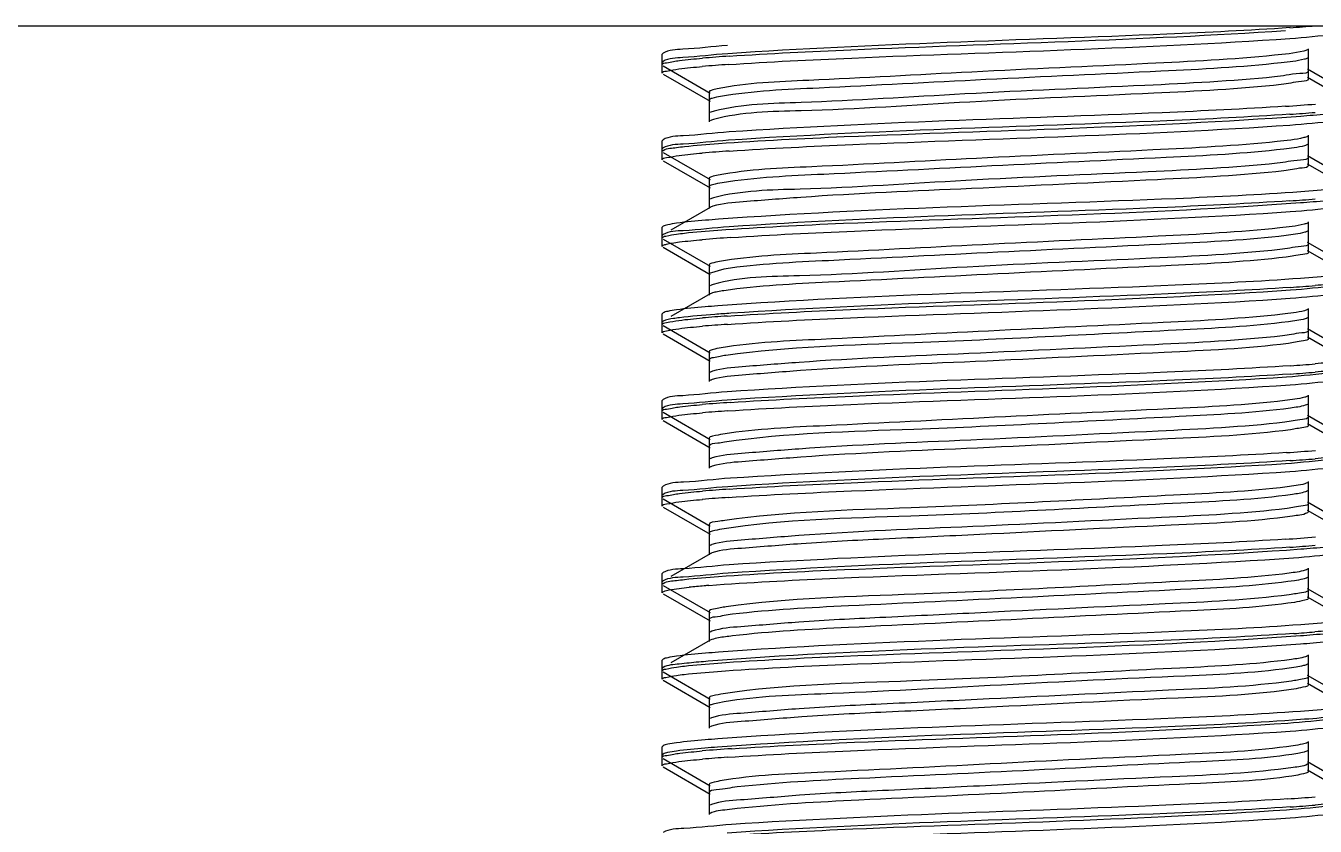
# Model space of a CAD drawing. Extents: x 27938 to 1507990, y 110129 to 923079.
# Drawn here: x 640591.6 to 640946, y 383726.5 to 383946.6 of the extents above; entities that cross this region are included whole.
import ezdxf

# ---------------------------------------------------------------- set-up
doc = ezdxf.new("R2010")
doc.units = 0
doc.header["$LTSCALE"] = 1000
doc.header["$MEASUREMENT"] = 0
doc.layers.add('BZ', color=2, linetype='Continuous')

msp = doc.modelspace()

# ---------------------------------------------------------------- linework, layer by layer
at = {"linetype": 'Continuous'}
for p, q in [((640766.75, 383939.09), (640766.53, 383938.83)), ((640766.53, 383935.85), (640766.53, 383938.83)), ((640766.53, 383935.85), (640766.53, 383938.83)), ((640944.14, 383934.36), (640944.14, 383940.31)), ((640944.14, 383932.08), (640944.14, 383938.04)), ((640766.75, 383936.81), (640766.53, 383936.55)), ((640766.53, 383933.57), (640766.53, 383936.55)), ((640766.53, 383933.57), (640766.53, 383936.55)), ((640766.75, 383935.59), (640779.68, 383928.11)), ((640956.8, 383927.18), (640943.88, 383934.66)), ((640766.75, 383933.31), (640779.68, 383925.83)), ((640956.8, 383924.9), (640943.88, 383932.38)), ((640779.42, 383928.41), (640779.42, 383922.46)), ((640779.42, 383926.13), (640779.42, 383920.18)), ((640766.75, 383915.27), (640766.53, 383915.01)), ((640766.53, 383912.04), (640766.53, 383915.01)), ((640766.53, 383912.04), (640766.53, 383915.01)), ((640766.75, 383913), (640766.53, 383912.73)), ((640944.14, 383910.55), (640944.14, 383916.5)), ((640944.14, 383908.27), (640944.14, 383914.22)), ((640766.53, 383909.76), (640766.53, 383912.73)), ((640766.53, 383909.76), (640766.53, 383912.73)), ((640766.75, 383911.78), (640779.68, 383904.29)), ((640766.75, 383909.5), (640779.68, 383902.02)), ((640956.8, 383903.37), (640943.88, 383910.85)), ((640956.8, 383901.09), (640943.88, 383908.57)), ((640779.42, 383904.6), (640779.42, 383898.64)), ((640779.42, 383902.32), (640779.42, 383896.36)), ((640779.68, 383896.66), (640768.92, 383890.44)), ((640944.14, 383886.74), (640944.14, 383892.69)), ((640766.75, 383891.46), (640766.53, 383891.2)), ((640766.53, 383888.22), (640766.53, 383891.2)), ((640766.53, 383888.22), (640766.53, 383891.2)), ((640766.75, 383889.18), (640766.53, 383888.92)), ((640766.53, 383885.95), (640766.53, 383888.92)), ((640766.53, 383885.95), (640766.53, 383888.92)), ((640944.14, 383884.46), (640944.14, 383890.41)), ((640766.75, 383887.96), (640779.68, 383880.48)), ((640766.75, 383885.68), (640779.68, 383878.2)), ((640956.8, 383879.56), (640943.88, 383887.04)), ((640956.8, 383877.28), (640943.88, 383884.76)), ((640779.42, 383880.78), (640779.42, 383874.83)), ((640783.51, 383879.7), (640779.42, 383878.5)), ((640779.42, 383878.5), (640779.42, 383872.55)), ((640779.68, 383872.85), (640768.92, 383866.63)), ((640766.75, 383867.65), (640766.53, 383867.39)), ((640766.53, 383864.41), (640766.53, 383867.39)), ((640766.53, 383864.41), (640766.53, 383867.39)), ((640944.14, 383862.92), (640944.14, 383868.88)), ((640766.75, 383865.37), (640766.53, 383865.11)), ((640766.53, 383862.13), (640766.53, 383865.11)), ((640766.53, 383862.13), (640766.53, 383865.11)), ((640766.75, 383864.15), (640779.68, 383856.67)), ((640944.14, 383860.64), (640944.14, 383866.6)), ((640766.75, 383861.87), (640779.68, 383854.39)), ((640956.8, 383855.74), (640943.88, 383863.22)), ((640956.8, 383853.46), (640943.88, 383860.95)), ((640779.42, 383856.97), (640779.42, 383851.02)), ((640779.42, 383854.69), (640779.42, 383848.74)), ((640766.75, 383843.84), (640766.53, 383843.58)), ((640766.53, 383840.6), (640766.53, 383843.58)), ((640766.53, 383840.6), (640766.53, 383843.58)), ((640944.14, 383839.11), (640944.14, 383845.06)), ((640944.14, 383836.83), (640944.14, 383842.78)), ((640766.75, 383841.56), (640766.53, 383841.3)), ((640766.53, 383838.32), (640766.53, 383841.3)), ((640766.53, 383838.32), (640766.53, 383841.3)), ((640766.75, 383840.34), (640779.68, 383832.86)), ((640956.8, 383831.93), (640943.88, 383839.41)), ((640766.75, 383838.06), (640779.68, 383830.58)), ((640956.8, 383829.65), (640943.88, 383837.13)), ((640779.42, 383833.16), (640779.42, 383827.2)), ((640779.42, 383830.88), (640779.42, 383824.92)), ((640944.14, 383815.3), (640944.14, 383821.25)), ((640766.75, 383820.02), (640766.53, 383819.76)), ((640766.53, 383816.79), (640766.53, 383819.76)), ((640766.53, 383816.79), (640766.53, 383819.76)), ((640766.75, 383817.74), (640766.53, 383817.48)), ((640766.53, 383814.51), (640766.53, 383817.48)), ((640766.53, 383814.51), (640766.53, 383817.48)), ((640944.14, 383813.02), (640944.14, 383818.97)), ((640766.75, 383816.52), (640779.68, 383809.04)), ((640766.75, 383814.25), (640779.68, 383806.76)), ((640956.8, 383808.12), (640943.88, 383815.6)), ((640956.8, 383805.84), (640943.88, 383813.32)), ((640779.42, 383809.34), (640779.42, 383803.39)), ((640779.42, 383807.07), (640779.42, 383801.11)), ((640779.68, 383801.41), (640768.92, 383795.19)), ((640766.75, 383796.21), (640766.53, 383795.95)), ((640944.14, 383791.48), (640944.14, 383797.44)), ((640766.53, 383792.97), (640766.53, 383795.95)), ((640766.53, 383792.97), (640766.53, 383795.95)), ((640766.75, 383793.93), (640766.53, 383793.67)), ((640766.53, 383790.69), (640766.53, 383793.67)), ((640766.53, 383790.69), (640766.53, 383793.67)), ((640766.75, 383792.71), (640779.68, 383785.23)), ((640944.14, 383789.21), (640944.14, 383795.16)), ((640766.75, 383790.43), (640779.68, 383782.95)), ((640956.8, 383784.3), (640943.88, 383791.79)), ((640956.8, 383782.03), (640943.88, 383789.51)), ((640779.42, 383785.53), (640779.42, 383779.58)), ((640779.42, 383783.25), (640779.42, 383777.3)), ((640780.15, 383780.08), (640779.68, 383779.88)), ((640779.68, 383777.6), (640768.92, 383771.37)), ((640780.13, 383777.8), (640779.68, 383777.6)), ((640766.75, 383772.4), (640766.53, 383772.14)), ((640766.53, 383769.16), (640766.53, 383772.14)), ((640766.53, 383769.16), (640766.53, 383772.14)), ((640944.14, 383767.67), (640944.14, 383773.63)), ((640944.14, 383765.39), (640944.14, 383771.35)), ((640766.75, 383770.12), (640766.53, 383769.86)), ((640766.53, 383766.88), (640766.53, 383769.86)), ((640766.53, 383766.88), (640766.53, 383769.86)), ((640766.75, 383768.9), (640779.68, 383761.42)), ((640956.8, 383760.49), (640943.88, 383767.97)), ((640766.75, 383766.62), (640779.68, 383759.14)), ((640956.8, 383758.21), (640943.88, 383765.69)), ((640779.42, 383761.72), (640779.42, 383755.77)), ((640779.42, 383759.44), (640779.42, 383753.49)), ((640780.09, 383756.25), (640779.68, 383756.07)), ((640780.08, 383753.97), (640779.68, 383753.79)), ((640766.75, 383748.58), (640766.53, 383748.32)), ((640766.53, 383745.35), (640766.53, 383748.32)), ((640766.53, 383745.35), (640766.53, 383748.32)), ((640944.14, 383743.86), (640944.14, 383749.81)), ((640944.14, 383741.58), (640944.14, 383747.53)), ((640766.75, 383746.31), (640766.53, 383746.05)), ((640766.53, 383743.07), (640766.53, 383746.05)), ((640766.53, 383743.07), (640766.53, 383746.05)), ((640766.75, 383745.09), (640779.68, 383737.6)), ((640956.8, 383736.68), (640943.88, 383744.16)), ((640766.75, 383742.81), (640779.68, 383735.33)), ((640956.8, 383734.4), (640943.88, 383741.88)), ((640779.42, 383737.91), (640779.42, 383731.95)), ((640779.42, 383735.63), (640779.42, 383729.67)), ((640780.04, 383732.42), (640779.68, 383732.25))]:
    msp.add_line(p, q, dxfattribs=at)
for centre, radius, start, end in [((640911.67, 384354.86), 409.69, 273.8314, 274.8033), ((640812.49, 383521.86), 417.29, 93.7842, 94.8009), ((640812.12, 383524.29), 412.57, 93.8094, 94.8059), ((640910, 384354.34), 430.77, 273.6985, 274.7995), ((640911.64, 384331.48), 410.12, 273.8286, 274.8033), ((640812.46, 383496.25), 416.81, 93.7812, 94.806), ((640911.66, 384307.4), 409.86, 273.8303, 274.8033), ((640813.09, 383464.75), 424.52, 93.7437, 94.8056), ((640911.78, 384282.05), 408.31, 273.8405, 274.8036), ((640811.77, 383457.25), 408.16, 93.8411, 94.8041), ((640811.7, 383460.41), 407.27, 93.848, 94.803), ((640911.89, 384259.13), 406.92, 273.85, 274.8032), ((640911.76, 384258.46), 408.54, 273.8391, 274.8035), ((640812.93, 383421.03), 422.89, 93.7486, 94.8), ((640811.89, 383431.96), 409.64, 93.8298, 94.8052), ((640910.4, 384254.03), 425.7, 273.7304, 274.8001), ((640911.67, 384235.77), 409.67, 273.8316, 274.8033), ((640812.5, 383402.62), 417.47, 93.783, 94.8009), ((640812.11, 383405.34), 412.46, 93.8102, 94.8059), ((640910.02, 384235.12), 430.61, 273.6995, 274.7995), ((640911.64, 384212.41), 410.12, 273.8286, 274.8033), ((640795.59, 383579.38), 213.92, 94.7007, 95.8096), ((640805.23, 383466.37), 327.34, 94.5302, 94.7613), ((640913.01, 384171.42), 392.88, 273.9474, 274.8034), ((640813.35, 383320.42), 428.27, 93.7148, 94.7991), ((640811.77, 383338.22), 408.13, 93.8414, 94.804), ((640910.83, 384153.42), 420.32, 273.7644, 274.8009), ((640911.76, 384139.35), 408.49, 273.8394, 274.8035)]:
    msp.add_arc(centre, radius, start, end, dxfattribs=at)
for points, knots in [([(640939.05, 383946.09), (640927.77, 383945.32), (640876.26, 383942.84), (640824.7, 383941.65), (640784.53, 383938.92)], [0, 0, 0, 0, 0.219184, 1, 1, 1, 1]), ([(640784.95, 383938.25), (640796.09, 383939), (640847.04, 383941.45), (640898.04, 383942.68), (640937.79, 383945.3)], [0, 0, 0, 0, 0.21895, 1, 1, 1, 1]), ([(640939.02, 383943.11), (640943.14, 383943.39), (640948.91, 383944.19), (640955.2, 383944.29), (640956.8, 383945.22)], [0, 0, 0, 0, 0.690321, 1, 1, 1, 1]), ([(640784.71, 383935.95), (640796, 383936.72), (640847.43, 383939.19), (640898.93, 383940.38), (640939.02, 383943.11)], [0, 0, 0, 0, 0.219667, 1, 1, 1, 1]), ([(640784.45, 383941.19), (640780.36, 383940.91), (640774.61, 383940.11), (640768.35, 383940), (640766.76, 383939.09)], [0, 0, 0, 0, 0.690257, 1, 1, 1, 1]), ([(640784.53, 383938.92), (640780.42, 383938.64), (640774.65, 383937.84), (640768.36, 383937.73), (640766.76, 383936.81)], [0, 0, 0, 0, 0.690342, 1, 1, 1, 1]), ([(640934.8, 383938.49), (640923.24, 383937.34), (640895.48, 383935.92), (640852.76, 383934.08), (640813.37, 383931.74), (640789.89, 383930.94), (640781.63, 383929.29)], [0, 0, 0, 0, 0.227134, 0.54316, 0.83546, 1, 1, 1, 1]), ([(640943.88, 383940.01), (640943.55, 383939.82), (640940.54, 383939.02), (640937.48, 383938.76), (640934.8, 383938.49)], [0, 0, 0, 0, 0.123019, 1, 1, 1, 1]), ([(640766.53, 383935.85), (640766.53, 383936.3), (640768.89, 383936.57), (640770.08, 383936.9), (640771.26, 383937.05)], [0, 0, 0, 0, 0.271046, 1, 1, 1, 1]), ([(640766.53, 383933.57), (640766.53, 383934), (640768.81, 383934.29), (640769.96, 383934.6), (640771.11, 383934.75)], [0, 0, 0, 0, 0.271535, 1, 1, 1, 1]), ([(640936.66, 383936.41), (640925.68, 383935.19), (640898.59, 383933.82), (640856.22, 383931.9), (640815.91, 383929.7), (640791.49, 383928.68), (640782.54, 383927.18)], [0, 0, 0, 0, 0.214725, 0.5266, 0.823844, 1, 1, 1, 1]), ([(640944.14, 383934.36), (640944.14, 383933.51), (640939.33, 383933.48), (640937.13, 383932.77), (640934.8, 383932.54)], [0, 0, 0, 0, 0.265504, 1, 1, 1, 1]), ([(640943.88, 383937.73), (640943.61, 383937.58), (640941.23, 383936.87), (640938.79, 383936.64), (640936.66, 383936.41)], [0, 0, 0, 0, 0.128762, 1, 1, 1, 1]), ([(640934.8, 383932.54), (640922.96, 383931.36), (640894.57, 383929.91), (640851.13, 383928.14), (640811.84, 383925.49), (640788.59, 383925.09), (640780.84, 383923.16)], [0, 0, 0, 0, 0.231431, 0.552554, 0.844673, 1, 1, 1, 1]), ([(640944.14, 383932.08), (640944.14, 383931.4), (640940.33, 383931.21), (640938.53, 383930.66), (640936.66, 383930.45)], [0, 0, 0, 0, 0.267411, 1, 1, 1, 1]), ([(640781.63, 383929.29), (640781.07, 383929.18), (640780.42, 383929.03), (640779.42, 383928.64), (640779.42, 383928.41)], [0, 0, 0, 0, 0.707509, 1, 1, 1, 1]), ([(640782.54, 383927.18), (640781.76, 383927.04), (640780.89, 383926.84), (640779.42, 383926.44), (640779.42, 383926.13)], [0, 0, 0, 0, 0.717095, 1, 1, 1, 1]), ([(640936.66, 383930.45), (640925.04, 383929.17), (640896.49, 383927.74), (640852.41, 383925.96), (640812.26, 383923.09), (640788.38, 383922.95), (640780.59, 383920.82)], [0, 0, 0, 0, 0.224296, 0.548086, 0.845183, 1, 1, 1, 1]), ([(640937.79, 383924.47), (640926.51, 383923.72), (640875.57, 383921.29), (640824.56, 383920.08), (640784.95, 383917.41)], [0, 0, 0, 0, 0.221631, 1, 1, 1, 1]), ([(640780.84, 383923.16), (640780.61, 383923.1), (640780.21, 383922.99), (640779.83, 383922.84), (640779.68, 383922.76)], [0, 0, 0, 0, 0.588731, 1, 1, 1, 1]), ([(640780.59, 383920.82), (640780.41, 383920.77), (640780.1, 383920.67), (640779.8, 383920.55), (640779.68, 383920.48)], [0, 0, 0, 0, 0.578118, 1, 1, 1, 1]), ([(640781.99, 383914.23), (640793.5, 383915.07), (640846.84, 383917.66), (640900.25, 383918.71), (640941.98, 383921.78)], [0, 0, 0, 0, 0.216226, 1, 1, 1, 1]), ([(640939.02, 383922.27), (640927.77, 383921.51), (640876.33, 383919.03), (640824.83, 383917.83), (640784.71, 383915.12)], [0, 0, 0, 0, 0.219063, 1, 1, 1, 1]), ([(640939.04, 383919.3), (640943.15, 383919.58), (640948.91, 383920.37), (640955.2, 383920.48), (640956.8, 383921.4)], [0, 0, 0, 0, 0.690305, 1, 1, 1, 1]), ([(640941.98, 383921.78), (640943.13, 383921.87), (640946.88, 383922.16), (640950.62, 383922.5), (640953.19, 383922.86)], [0, 0, 0, 0, 0.30753, 1, 1, 1, 1]), ([(640784.95, 383917.41), (640780.73, 383917.13), (640774.83, 383916.31), (640768.39, 383916.22), (640766.76, 383915.27)], [0, 0, 0, 0, 0.69073, 1, 1, 1, 1]), ([(640784.97, 383912.16), (640796.27, 383912.92), (640847.62, 383915.38), (640899.04, 383916.58), (640939.04, 383919.3)], [0, 0, 0, 0, 0.220288, 1, 1, 1, 1]), ([(640766.53, 383912.04), (640766.53, 383912.16), (640767.94, 383913.05), (640769.24, 383912.96), (640770.49, 383913.13)], [0, 0, 0, 0, 0.088859, 1, 1, 1, 1]), ([(640784.71, 383915.12), (640780.55, 383914.83), (640774.73, 383914.03), (640768.37, 383913.93), (640766.76, 383913)], [0, 0, 0, 0, 0.690532, 1, 1, 1, 1]), ([(640770.49, 383913.13), (640771.22, 383913.24), (640775.04, 383913.7), (640778.88, 383914), (640781.99, 383914.23)], [0, 0, 0, 0, 0.191578, 1, 1, 1, 1]), ([(640935.55, 383914.76), (640924.18, 383913.58), (640896.62, 383912.17), (640853.96, 383910.3), (640814.19, 383908), (640790.36, 383907.13), (640781.88, 383905.52)], [0, 0, 0, 0, 0.222673, 0.537557, 0.831783, 1, 1, 1, 1]), ([(640943.88, 383916.2), (640943.57, 383916.02), (640940.82, 383915.26), (640938.01, 383915.01), (640935.55, 383914.76)], [0, 0, 0, 0, 0.125047, 1, 1, 1, 1]), ([(640943.88, 383913.92), (640943.63, 383913.78), (640941.48, 383913.11), (640939.26, 383912.89), (640937.34, 383912.67)], [0, 0, 0, 0, 0.131376, 1, 1, 1, 1]), ([(640766.53, 383909.76), (640766.53, 383910.19), (640768.83, 383910.48), (640770, 383910.79), (640771.16, 383910.94)], [0, 0, 0, 0, 0.271367, 1, 1, 1, 1]), ([(640937.34, 383912.67), (640926.6, 383911.43), (640899.83, 383910.09), (640857.68, 383908.13), (640817.04, 383905.99), (640792.24, 383904.89), (640783.01, 383903.44)], [0, 0, 0, 0, 0.209641, 0.51959, 0.818764, 1, 1, 1, 1]), ([(640944.14, 383910.55), (640944.14, 383909.77), (640939.73, 383909.67), (640937.7, 383909.02), (640935.55, 383908.8)], [0, 0, 0, 0, 0.265995, 1, 1, 1, 1]), ([(640937.34, 383906.72), (640925.8, 383905.38), (640897.16, 383904.04), (640852.94, 383901.82), (640814.91, 383900.3), (640791.3, 383898.38), (640783.17, 383897.75), (640780.48, 383896.97)], [0, 0, 0, 0, 0.221551, 0.546609, 0.845708, 0.946505, 1, 1, 1, 1]), ([(640935.55, 383908.8), (640923.75, 383907.58), (640895.21, 383906.13), (640851.42, 383904.37), (640811.81, 383901.58), (640788.34, 383901.35), (640780.65, 383899.3)], [0, 0, 0, 0, 0.229278, 0.552136, 0.84614, 1, 1, 1, 1]), ([(640944.14, 383908.27), (640944.14, 383907.64), (640940.69, 383907.4), (640939.04, 383906.92), (640937.34, 383906.72)], [0, 0, 0, 0, 0.268548, 1, 1, 1, 1]), ([(640781.88, 383905.52), (640781.26, 383905.41), (640780.55, 383905.24), (640779.42, 383904.85), (640779.42, 383904.6)], [0, 0, 0, 0, 0.710644, 1, 1, 1, 1]), ([(640783.01, 383903.44), (640782.11, 383903.3), (640781.14, 383903.06), (640779.42, 383902.67), (640779.42, 383902.32)], [0, 0, 0, 0, 0.720363, 1, 1, 1, 1]), ([(640780.65, 383899.3), (640780.46, 383899.25), (640780.13, 383899.15), (640779.81, 383899.02), (640779.68, 383898.94)], [0, 0, 0, 0, 0.581011, 1, 1, 1, 1]), ([(640941.98, 383900.95), (640930.55, 383900.1), (640877.22, 383897.5), (640823.81, 383896.44), (640781.99, 383893.39)], [0, 0, 0, 0, 0.214646, 1, 1, 1, 1]), ([(640941.93, 383897.97), (640943.08, 383898.05), (640946.84, 383898.35), (640950.59, 383898.68), (640953.18, 383899.05)], [0, 0, 0, 0, 0.307512, 1, 1, 1, 1]), ([(640953.19, 383902.03), (640952.48, 383901.93), (640948.75, 383901.47), (640945.01, 383901.17), (640941.98, 383900.95)], [0, 0, 0, 0, 0.1913, 1, 1, 1, 1]), ([(640780.48, 383896.97), (640780.32, 383896.93), (640780.05, 383896.84), (640779.79, 383896.73), (640779.68, 383896.66)], [0, 0, 0, 0, 0.572407, 1, 1, 1, 1]), ([(640781.82, 383890.4), (640793.32, 383891.24), (640846.69, 383893.84), (640900.14, 383894.89), (640941.93, 383897.97)], [0, 0, 0, 0, 0.215717, 1, 1, 1, 1]), ([(640939.04, 383898.46), (640927.81, 383897.7), (640876.46, 383895.22), (640825.04, 383894.02), (640784.97, 383891.32)], [0, 0, 0, 0, 0.218766, 1, 1, 1, 1]), ([(640785.37, 383888.37), (640796.7, 383889.13), (640847.95, 383891.58), (640899.26, 383892.77), (640939.13, 383895.49)], [0, 0, 0, 0, 0.221286, 1, 1, 1, 1]), ([(640939.13, 383895.49), (640943.22, 383895.77), (640948.95, 383896.56), (640955.21, 383896.67), (640956.8, 383897.59)], [0, 0, 0, 0, 0.690212, 1, 1, 1, 1]), ([(640770.49, 383892.3), (640769.67, 383892.18), (640768.43, 383891.97), (640767.15, 383891.69), (640766.75, 383891.46)], [0, 0, 0, 0, 0.644157, 1, 1, 1, 1]), ([(640781.99, 383893.39), (640780.81, 383893.3), (640776.97, 383893.01), (640773.13, 383892.67), (640770.49, 383892.3)], [0, 0, 0, 0, 0.307207, 1, 1, 1, 1]), ([(640943.88, 383892.39), (640943.6, 383892.22), (640941.08, 383891.5), (640938.51, 383891.26), (640936.27, 383891.02)], [0, 0, 0, 0, 0.127384, 1, 1, 1, 1]), ([(640766.53, 383888.22), (640766.53, 383888.6), (640768.45, 383888.92), (640769.46, 383889.18), (640770.44, 383889.31)], [0, 0, 0, 0, 0.274238, 1, 1, 1, 1]), ([(640784.97, 383891.32), (640780.75, 383891.04), (640774.84, 383890.22), (640768.4, 383890.13), (640766.76, 383889.18)], [0, 0, 0, 0, 0.690794, 1, 1, 1, 1]), ([(640770.44, 383889.31), (640771.17, 383889.42), (640774.95, 383889.88), (640778.75, 383890.18), (640781.82, 383890.4)], [0, 0, 0, 0, 0.191507, 1, 1, 1, 1]), ([(640936.27, 383891.02), (640925.15, 383889.82), (640897.89, 383888.44), (640855.41, 383886.53), (640815.29, 383884.3), (640791.08, 383883.33), (640782.3, 383881.79)], [0, 0, 0, 0, 0.217563, 0.530512, 0.826679, 1, 1, 1, 1]), ([(640937.98, 383888.93), (640927.5, 383887.66), (640901.06, 383886.35), (640859.14, 383884.37), (640818.19, 383882.26), (640793.02, 383881.11), (640783.51, 383879.7)], [0, 0, 0, 0, 0.204569, 0.512595, 0.813688, 1, 1, 1, 1]), ([(640943.88, 383890.11), (640943.65, 383889.97), (640941.71, 383889.36), (640939.71, 383889.14), (640937.98, 383888.93)], [0, 0, 0, 0, 0.13419, 1, 1, 1, 1]), ([(640766.53, 383885.95), (640766.53, 383886.09), (640767.03, 383886.37), (640767.41, 383886.47), (640767.72, 383886.55)], [0, 0, 0, 0, 0.309855, 1, 1, 1, 1]), ([(640767.72, 383886.55), (640768.21, 383886.67), (640769.39, 383886.89), (640770.58, 383887.06), (640771.26, 383887.15)], [0, 0, 0, 0, 0.420782, 1, 1, 1, 1]), ([(640936.27, 383885.07), (640924.54, 383883.8), (640895.88, 383882.35), (640851.77, 383880.61), (640811.86, 383877.68), (640788.15, 383877.62), (640780.51, 383875.45)], [0, 0, 0, 0, 0.226863, 0.551253, 0.847203, 1, 1, 1, 1]), ([(640944.14, 383886.74), (640944.14, 383886.02), (640940.12, 383885.86), (640938.24, 383885.28), (640936.27, 383885.07)], [0, 0, 0, 0, 0.266858, 1, 1, 1, 1]), ([(640782.3, 383881.79), (640781.57, 383881.66), (640780.76, 383881.47), (640779.42, 383881.08), (640779.42, 383880.78)], [0, 0, 0, 0, 0.715002, 1, 1, 1, 1]), ([(640937.98, 383882.98), (640927.5, 383881.71), (640901.06, 383880.4), (640859.14, 383878.42), (640818.19, 383876.31), (640793.02, 383875.16), (640783.51, 383873.75)], [0, 0, 0, 0, 0.204569, 0.512595, 0.813688, 1, 1, 1, 1]), ([(640944.14, 383884.46), (640944.14, 383883.88), (640941.04, 383883.6), (640939.52, 383883.17), (640937.98, 383882.98)], [0, 0, 0, 0, 0.26989, 1, 1, 1, 1]), ([(640953.18, 383878.21), (640952.46, 383878.11), (640948.72, 383877.65), (640944.96, 383877.35), (640941.93, 383877.13)], [0, 0, 0, 0, 0.191312, 1, 1, 1, 1]), ([(640780.51, 383875.45), (640780.34, 383875.4), (640780.06, 383875.31), (640779.79, 383875.19), (640779.68, 383875.13)], [0, 0, 0, 0, 0.574017, 1, 1, 1, 1]), ([(640941.93, 383877.13), (640930.47, 383876.29), (640877.1, 383873.68), (640823.65, 383872.63), (640781.82, 383869.57)], [0, 0, 0, 0, 0.214998, 1, 1, 1, 1]), ([(640939.13, 383874.65), (640927.96, 383873.89), (640876.71, 383871.42), (640825.39, 383870.2), (640785.37, 383867.53)], [0, 0, 0, 0, 0.218157, 1, 1, 1, 1]), ([(640939.21, 383873.96), (640943.28, 383874.24), (640948.99, 383875.03), (640955.21, 383875.14), (640956.8, 383876.06)], [0, 0, 0, 0, 0.690121, 1, 1, 1, 1]), ([(640780.38, 383873.13), (640780.25, 383873.09), (640780.01, 383873.01), (640779.78, 383872.91), (640779.68, 383872.85)], [0, 0, 0, 0, 0.566763, 1, 1, 1, 1]), ([(640783.51, 383873.75), (640782.9, 383873.66), (640781.85, 383873.49), (640780.81, 383873.26), (640780.38, 383873.13)], [0, 0, 0, 0, 0.581835, 1, 1, 1, 1]), ([(640784.36, 383866.77), (640795.65, 383867.54), (640847.27, 383870.03), (640898.95, 383871.21), (640939.21, 383873.96)], [0, 0, 0, 0, 0.219027, 1, 1, 1, 1]), ([(640784.42, 383864.49), (640795.71, 383865.26), (640847.27, 383867.75), (640898.9, 383868.94), (640939.11, 383871.68)], [0, 0, 0, 0, 0.219076, 1, 1, 1, 1]), ([(640939.11, 383871.68), (640943.21, 383871.96), (640948.95, 383872.75), (640955.21, 383872.86), (640956.8, 383873.78)], [0, 0, 0, 0, 0.690224, 1, 1, 1, 1]), ([(640770.44, 383868.48), (640769.64, 383868.37), (640768.41, 383868.15), (640767.14, 383867.87), (640766.75, 383867.65)], [0, 0, 0, 0, 0.643667, 1, 1, 1, 1]), ([(640781.82, 383869.57), (640780.65, 383869.48), (640776.86, 383869.18), (640773.06, 383868.85), (640770.44, 383868.48)], [0, 0, 0, 0, 0.307296, 1, 1, 1, 1]), ([(640785.37, 383867.53), (640783.92, 383867.44), (640779.21, 383867.1), (640774.51, 383866.72), (640771.26, 383866.31)], [0, 0, 0, 0, 0.307422, 1, 1, 1, 1]), ([(640936.96, 383867.28), (640926.09, 383866.06), (640899.14, 383864.7), (640856.87, 383862.76), (640816.41, 383860.59), (640791.82, 383859.53), (640782.75, 383858.05)], [0, 0, 0, 0, 0.21247, 0.523491, 0.821591, 1, 1, 1, 1]), ([(640943.88, 383868.57), (640943.62, 383868.42), (640941.34, 383867.74), (640939, 383867.51), (640936.96, 383867.28)], [0, 0, 0, 0, 0.129897, 1, 1, 1, 1]), ([(640766.53, 383864.41), (640766.53, 383864.84), (640768.8, 383865.13), (640769.95, 383865.44), (640771.1, 383865.59)], [0, 0, 0, 0, 0.271606, 1, 1, 1, 1]), ([(640771.26, 383866.31), (640770.71, 383866.24), (640769.21, 383865.99), (640767.6, 383865.86), (640766.75, 383865.37)], [0, 0, 0, 0, 0.363874, 1, 1, 1, 1]), ([(640938.59, 383865.2), (640928.38, 383863.9), (640894.05, 383862.27), (640842.6, 383859.36), (640801.18, 383858.35), (640784.04, 383855.97)], [0, 0, 0, 0, 0.19951, 0.664838, 1, 1, 1, 1]), ([(640943.88, 383866.3), (640943.67, 383866.17), (640941.94, 383865.6), (640940.14, 383865.4), (640938.59, 383865.2)], [0, 0, 0, 0, 0.137233, 1, 1, 1, 1]), ([(640766.53, 383862.13), (640766.53, 383862.56), (640768.8, 383862.85), (640769.95, 383863.16), (640771.09, 383863.31)], [0, 0, 0, 0, 0.271624, 1, 1, 1, 1]), ([(640936.96, 383861.33), (640925.31, 383860.02), (640896.55, 383858.66), (640852.29, 383856.45), (640814.41, 383854.94), (640791.03, 383853), (640783.01, 383852.39), (640780.39, 383851.6)], [0, 0, 0, 0, 0.224202, 0.549925, 0.847853, 0.947628, 1, 1, 1, 1]), ([(640944.14, 383862.92), (640944.14, 383862.26), (640940.49, 383862.05), (640938.76, 383861.53), (640936.96, 383861.33)], [0, 0, 0, 0, 0.267891, 1, 1, 1, 1]), ([(640944.14, 383860.64), (640944.14, 383860.12), (640941.37, 383859.8), (640939.98, 383859.42), (640938.59, 383859.25)], [0, 0, 0, 0, 0.271462, 1, 1, 1, 1]), ([(640782.75, 383858.05), (640781.91, 383857.91), (640781, 383857.7), (640779.42, 383857.3), (640779.42, 383856.97)], [0, 0, 0, 0, 0.718615, 1, 1, 1, 1]), ([(640938.59, 383859.25), (640927.28, 383857.8), (640898.56, 383856.53), (640853.92, 383854.21), (640815.15, 383852.73), (640791.15, 383850.71), (640782.94, 383850.13), (640780.3, 383849.29)], [0, 0, 0, 0, 0.215562, 0.542846, 0.84615, 0.947588, 1, 1, 1, 1]), ([(640784.04, 383855.97), (640782.88, 383855.81), (640781.69, 383855.5), (640779.42, 383855.13), (640779.42, 383854.69)], [0, 0, 0, 0, 0.725452, 1, 1, 1, 1]), ([(640939.21, 383853.13), (640927.93, 383852.35), (640876.31, 383849.87), (640824.63, 383848.68), (640784.36, 383845.93)], [0, 0, 0, 0, 0.218953, 1, 1, 1, 1]), ([(640780.39, 383851.6), (640780.25, 383851.56), (640780.01, 383851.48), (640779.78, 383851.37), (640779.68, 383851.32)], [0, 0, 0, 0, 0.567705, 1, 1, 1, 1]), ([(640780.3, 383849.29), (640780.18, 383849.25), (640779.97, 383849.18), (640779.76, 383849.09), (640779.68, 383849.04)], [0, 0, 0, 0, 0.562566, 1, 1, 1, 1]), ([(640939.11, 383850.84), (640927.83, 383850.07), (640876.27, 383847.59), (640824.64, 383846.4), (640784.42, 383843.66)], [0, 0, 0, 0, 0.219125, 1, 1, 1, 1]), ([(640785.28, 383843.02), (640796.48, 383843.77), (640847.42, 383846.21), (640898.41, 383847.44), (640938.1, 383850.07)], [0, 0, 0, 0, 0.22002, 1, 1, 1, 1]), ([(640938.1, 383850.07), (640942.43, 383850.36), (640948.5, 383851.2), (640955.12, 383851.28), (640956.8, 383852.24)], [0, 0, 0, 0, 0.691208, 1, 1, 1, 1]), ([(640939.05, 383847.86), (640943.16, 383848.14), (640948.92, 383848.94), (640955.2, 383849.04), (640956.8, 383849.97)], [0, 0, 0, 0, 0.690293, 1, 1, 1, 1]), ([(640784.36, 383845.93), (640780.29, 383845.65), (640774.57, 383844.86), (640768.35, 383844.75), (640766.76, 383843.84)], [0, 0, 0, 0, 0.690154, 1, 1, 1, 1]), ([(640784.53, 383840.69), (640795.8, 383841.45), (640847.31, 383843.94), (640898.88, 383845.13), (640939.05, 383847.86)], [0, 0, 0, 0, 0.219254, 1, 1, 1, 1]), ([(640784.42, 383843.66), (640780.34, 383843.38), (640774.6, 383842.58), (640768.35, 383842.47), (640766.76, 383841.56)], [0, 0, 0, 0, 0.690224, 1, 1, 1, 1]), ([(640937.63, 383843.55), (640927.01, 383842.29), (640900.38, 383840.96), (640858.33, 383839), (640817.55, 383836.87), (640792.58, 383835.75), (640783.23, 383834.31)], [0, 0, 0, 0, 0.207392, 0.516489, 0.816517, 1, 1, 1, 1]), ([(640943.88, 383844.76), (640943.64, 383844.62), (640941.58, 383843.98), (640939.46, 383843.76), (640937.63, 383843.55)], [0, 0, 0, 0, 0.132694, 1, 1, 1, 1]), ([(640943.88, 383842.48), (640943.68, 383842.37), (640942.15, 383841.84), (640940.54, 383841.65), (640939.17, 383841.46)], [0, 0, 0, 0, 0.140538, 1, 1, 1, 1]), ([(640766.53, 383840.6), (640766.53, 383841.05), (640768.93, 383841.32), (640770.13, 383841.66), (640771.34, 383841.81)], [0, 0, 0, 0, 0.270801, 1, 1, 1, 1]), ([(640766.53, 383838.32), (640766.53, 383838.75), (640768.8, 383839.04), (640769.94, 383839.35), (640771.09, 383839.5)], [0, 0, 0, 0, 0.271622, 1, 1, 1, 1]), ([(640939.17, 383841.46), (640929.03, 383840.1), (640894.46, 383838.51), (640842.69, 383835.49), (640800.86, 383834.6), (640783.65, 383832.1)], [0, 0, 0, 0, 0.197032, 0.665256, 1, 1, 1, 1]), ([(640944.14, 383839.11), (640944.14, 383838.51), (640940.85, 383838.25), (640939.26, 383837.79), (640937.63, 383837.59)], [0, 0, 0, 0, 0.269339, 1, 1, 1, 1]), ([(640939.17, 383835.51), (640928, 383834), (640899.26, 383832.78), (640854.46, 383830.41), (640815.32, 383828.95), (640791.12, 383826.88), (640782.86, 383826.32), (640780.23, 383825.46)], [0, 0, 0, 0, 0.212334, 0.540585, 0.846069, 0.947955, 1, 1, 1, 1]), ([(640937.63, 383837.59), (640926.07, 383836.23), (640897.24, 383834.9), (640852.76, 383832.64), (640814.49, 383831.16), (640790.93, 383829.16), (640782.88, 383828.58), (640780.29, 383827.76)], [0, 0, 0, 0, 0.22136, 0.548301, 0.848284, 0.948292, 1, 1, 1, 1]), ([(640944.14, 383836.83), (640944.14, 383836.36), (640941.68, 383836.01), (640940.42, 383835.68), (640939.17, 383835.51)], [0, 0, 0, 0, 0.273294, 1, 1, 1, 1]), ([(640783.23, 383834.31), (640782.27, 383834.17), (640781.26, 383833.92), (640779.42, 383833.53), (640779.42, 383833.16)], [0, 0, 0, 0, 0.721639, 1, 1, 1, 1]), ([(640783.65, 383832.1), (640783.04, 383832.01), (640781.84, 383831.67), (640779.42, 383831.73), (640779.42, 383830.88)], [0, 0, 0, 0, 0.421436, 1, 1, 1, 1]), ([(640938.1, 383829.24), (640926.88, 383828.49), (640875.94, 383826.05), (640824.94, 383824.83), (640785.28, 383822.18)], [0, 0, 0, 0, 0.220591, 1, 1, 1, 1]), ([(640937.8, 383826.24), (640942.21, 383826.53), (640948.37, 383827.39), (640955.09, 383827.45), (640956.8, 383828.43)], [0, 0, 0, 0, 0.691489, 1, 1, 1, 1]), ([(640780.29, 383827.76), (640780.17, 383827.72), (640779.96, 383827.65), (640779.76, 383827.55), (640779.68, 383827.51)], [0, 0, 0, 0, 0.562023, 1, 1, 1, 1]), ([(640780.23, 383825.46), (640780.13, 383825.42), (640779.94, 383825.36), (640779.76, 383825.27), (640779.68, 383825.23)], [0, 0, 0, 0, 0.558344, 1, 1, 1, 1]), ([(640939.05, 383827.02), (640927.77, 383826.26), (640876.26, 383823.77), (640824.69, 383822.58), (640784.53, 383819.85)], [0, 0, 0, 0, 0.219185, 1, 1, 1, 1]), ([(640784.96, 383819.18), (640796.1, 383819.93), (640847.05, 383822.38), (640898.05, 383823.62), (640937.8, 383826.24)], [0, 0, 0, 0, 0.218984, 1, 1, 1, 1]), ([(640939.02, 383824.04), (640943.14, 383824.32), (640948.91, 383825.12), (640955.2, 383825.23), (640956.8, 383826.15)], [0, 0, 0, 0, 0.690321, 1, 1, 1, 1]), ([(640785.28, 383822.18), (640780.99, 383821.89), (640774.98, 383821.06), (640768.42, 383820.98), (640766.76, 383820.02)], [0, 0, 0, 0, 0.691053, 1, 1, 1, 1]), ([(640784.7, 383816.89), (640795.99, 383817.65), (640847.43, 383820.13), (640898.93, 383821.32), (640939.02, 383824.04)], [0, 0, 0, 0, 0.21965, 1, 1, 1, 1]), ([(640943.88, 383820.95), (640943.65, 383820.82), (640941.81, 383820.22), (640939.9, 383820.01), (640938.26, 383819.81)], [0, 0, 0, 0, 0.135508, 1, 1, 1, 1]), ([(640766.53, 383816.79), (640766.53, 383817.23), (640768.89, 383817.51), (640770.08, 383817.83), (640771.27, 383817.99)], [0, 0, 0, 0, 0.271038, 1, 1, 1, 1]), ([(640784.53, 383819.85), (640780.41, 383819.57), (640774.64, 383818.77), (640768.36, 383818.67), (640766.76, 383817.74)], [0, 0, 0, 0, 0.690337, 1, 1, 1, 1]), ([(640939.73, 383817.73), (640929.58, 383816.28), (640894.52, 383814.76), (640842.36, 383811.53), (640800.05, 383810.91), (640782.91, 383808.17)], [0, 0, 0, 0, 0.19563, 0.668751, 1, 1, 1, 1]), ([(640938.26, 383819.81), (640927.89, 383818.52), (640893.4, 383816.88), (640841.96, 383813.96), (640800.68, 383813.01), (640783.74, 383810.58)], [0, 0, 0, 0, 0.20233, 0.668453, 1, 1, 1, 1]), ([(640943.88, 383818.67), (640943.7, 383818.57), (640942.35, 383818.08), (640940.93, 383817.9), (640939.73, 383817.73)], [0, 0, 0, 0, 0.144146, 1, 1, 1, 1]), ([(640766.53, 383814.51), (640766.53, 383814.94), (640768.81, 383815.22), (640769.96, 383815.54), (640771.11, 383815.69)], [0, 0, 0, 0, 0.271539, 1, 1, 1, 1]), ([(640938.26, 383813.86), (640926.81, 383812.44), (640897.95, 383811.14), (640853.26, 383808.83), (640814.62, 383807.38), (640790.87, 383805.32), (640782.78, 383804.77), (640780.21, 383803.92)], [0, 0, 0, 0, 0.21834, 0.54638, 0.848471, 0.948812, 1, 1, 1, 1]), ([(640944.14, 383815.3), (640944.14, 383814.75), (640941.19, 383814.45), (640939.73, 383814.04), (640938.26, 383813.86)], [0, 0, 0, 0, 0.270556, 1, 1, 1, 1]), ([(640783.74, 383810.58), (640783.12, 383810.49), (640781.89, 383810.14), (640779.42, 383810.22), (640779.42, 383809.34)], [0, 0, 0, 0, 0.421799, 1, 1, 1, 1]), ([(640939.73, 383811.77), (640928.7, 383810.2), (640899.98, 383809.01), (640862.52, 383807.1), (640828.63, 383805.5), (640806.75, 383804.44), (640791.11, 383803.05), (640782.79, 383802.51), (640780.17, 383801.63)], [0, 0, 0, 0, 0.208967, 0.538107, 0.703891, 0.84582, 0.948226, 1, 1, 1, 1]), ([(640944.14, 383813.02), (640944.14, 383812.88), (640942.58, 383811.87), (640941.12, 383811.97), (640939.73, 383811.77)], [0, 0, 0, 0, 0.089983, 1, 1, 1, 1]), ([(640782.91, 383808.17), (640782.03, 383808.03), (640781.09, 383807.81), (640779.42, 383807.41), (640779.42, 383807.07)], [0, 0, 0, 0, 0.719897, 1, 1, 1, 1]), ([(640780.21, 383803.92), (640780.11, 383803.88), (640779.93, 383803.82), (640779.75, 383803.74), (640779.68, 383803.69)], [0, 0, 0, 0, 0.556917, 1, 1, 1, 1]), ([(640939.02, 383803.21), (640927.77, 383802.44), (640876.33, 383799.97), (640824.82, 383798.77), (640784.7, 383796.05)], [0, 0, 0, 0, 0.219069, 1, 1, 1, 1]), ([(640937.8, 383805.41), (640926.52, 383804.66), (640875.58, 383802.22), (640824.57, 383801.01), (640784.96, 383798.35)], [0, 0, 0, 0, 0.221599, 1, 1, 1, 1]), ([(640941.98, 383802.72), (640943.14, 383802.81), (640946.88, 383803.1), (640950.62, 383803.44), (640953.19, 383803.8)], [0, 0, 0, 0, 0.307531, 1, 1, 1, 1]), ([(640779.38, 383792.69), (640790.43, 383793.56), (640843.99, 383796.21), (640897.62, 383797.34), (640940.05, 383800.3)], [0, 0, 0, 0, 0.20676, 1, 1, 1, 1]), ([(640780.17, 383801.63), (640780.08, 383801.59), (640779.91, 383801.53), (640779.75, 383801.45), (640779.68, 383801.41)], [0, 0, 0, 0, 0.55453, 1, 1, 1, 1]), ([(640781.99, 383795.16), (640793.51, 383796), (640846.84, 383798.6), (640900.25, 383799.64), (640941.98, 383802.72)], [0, 0, 0, 0, 0.216246, 1, 1, 1, 1]), ([(640940.05, 383800.3), (640943.92, 383800.57), (640949.37, 383801.33), (640955.28, 383801.47), (640956.8, 383802.34)], [0, 0, 0, 0, 0.689207, 1, 1, 1, 1]), ([(640784.96, 383798.35), (640780.74, 383798.06), (640774.84, 383797.25), (640768.4, 383797.15), (640766.76, 383796.21)], [0, 0, 0, 0, 0.69074, 1, 1, 1, 1]), ([(640938.85, 383796.07), (640928.73, 383794.75), (640894.46, 383793.14), (640842.95, 383790.22), (640801.39, 383789.2), (640784.14, 383786.82)], [0, 0, 0, 0, 0.197662, 0.663013, 1, 1, 1, 1]), ([(640943.88, 383797.14), (640943.67, 383797.02), (640942.03, 383796.46), (640940.32, 383796.26), (640938.85, 383796.07)], [0, 0, 0, 0, 0.138663, 1, 1, 1, 1]), ([(640766.53, 383792.97), (640766.53, 383793.1), (640767.94, 383793.98), (640769.24, 383793.9), (640770.49, 383794.07)], [0, 0, 0, 0, 0.088851, 1, 1, 1, 1]), ([(640784.7, 383796.05), (640780.55, 383795.77), (640774.72, 383794.96), (640768.37, 383794.86), (640766.76, 383793.93)], [0, 0, 0, 0, 0.690525, 1, 1, 1, 1]), ([(640770.49, 383794.07), (640771.22, 383794.17), (640775.05, 383794.63), (640778.89, 383794.94), (640781.99, 383795.16)], [0, 0, 0, 0, 0.191579, 1, 1, 1, 1]), ([(640940.24, 383793.99), (640930.85, 383792.57), (640905.82, 383791.43), (640864.99, 383789.31), (640822.97, 383787.34), (640796.4, 383786.02), (640785.83, 383784.76)], [0, 0, 0, 0, 0.184318, 0.484662, 0.793435, 1, 1, 1, 1]), ([(640943.88, 383794.86), (640943.49, 383794.63), (640942.25, 383794.33), (640941.03, 383794.11), (640940.24, 383793.99)], [0, 0, 0, 0, 0.362852, 1, 1, 1, 1]), ([(640766.53, 383790.69), (640766.53, 383790.89), (640767.37, 383791.22), (640767.92, 383791.35), (640768.4, 383791.45)], [0, 0, 0, 0, 0.292788, 1, 1, 1, 1]), ([(640938.85, 383790.12), (640927.54, 383788.64), (640898.67, 383787.37), (640861.17, 383785.51), (640827.64, 383783.91), (640806.15, 383782.87), (640790.83, 383781.49), (640782.69, 383780.96), (640780.15, 383780.08)], [0, 0, 0, 0, 0.21516, 0.544196, 0.7084, 0.848448, 0.949211, 1, 1, 1, 1]), ([(640944.14, 383791.48), (640944.14, 383790.98), (640941.51, 383790.65), (640940.18, 383790.29), (640938.85, 383790.12)], [0, 0, 0, 0, 0.27224, 1, 1, 1, 1]), ([(640944.14, 383789.21), (640944.14, 383788.82), (640942.26, 383788.44), (640941.22, 383788.18), (640940.24, 383788.04)], [0, 0, 0, 0, 0.27791, 1, 1, 1, 1]), ([(640784.14, 383786.82), (640782.96, 383786.66), (640781.75, 383786.34), (640779.42, 383785.98), (640779.42, 383785.53)], [0, 0, 0, 0, 0.72583, 1, 1, 1, 1]), ([(640940.24, 383788.04), (640930.85, 383786.61), (640905.82, 383785.48), (640864.99, 383783.36), (640822.97, 383781.39), (640796.4, 383780.06), (640785.83, 383778.8)], [0, 0, 0, 0, 0.184318, 0.484662, 0.793435, 1, 1, 1, 1]), ([(640785.83, 383784.76), (640784.22, 383784.57), (640782.65, 383784.11), (640779.42, 383783.85), (640779.42, 383783.25)], [0, 0, 0, 0, 0.729301, 1, 1, 1, 1]), ([(640953.19, 383782.96), (640952.48, 383782.86), (640948.76, 383782.41), (640945.01, 383782.11), (640941.98, 383781.88)], [0, 0, 0, 0, 0.1913, 1, 1, 1, 1]), ([(640940.05, 383779.47), (640928.1, 383778.63), (640874.47, 383776.04), (640820.74, 383775.15), (640779.16, 383771.83)], [0, 0, 0, 0, 0.22323, 1, 1, 1, 1]), ([(640785.83, 383778.8), (640785.18, 383778.73), (640783.27, 383778.47), (640781.33, 383778.22), (640780.13, 383777.8)], [0, 0, 0, 0, 0.338076, 1, 1, 1, 1]), ([(640781.83, 383771.34), (640793.32, 383772.18), (640846.69, 383774.78), (640900.14, 383775.83), (640941.93, 383778.9)], [0, 0, 0, 0, 0.215731, 1, 1, 1, 1]), ([(640941.98, 383781.88), (640930.56, 383781.04), (640877.22, 383778.44), (640823.81, 383777.37), (640781.99, 383774.33)], [0, 0, 0, 0, 0.214632, 1, 1, 1, 1]), ([(640941.93, 383778.9), (640943.08, 383778.99), (640946.84, 383779.28), (640950.59, 383779.62), (640953.18, 383779.99)], [0, 0, 0, 0, 0.307513, 1, 1, 1, 1]), ([(640781.74, 383769.05), (640793.23, 383769.9), (640846.61, 383772.5), (640900.08, 383773.55), (640941.9, 383776.62)], [0, 0, 0, 0, 0.215475, 1, 1, 1, 1]), ([(640941.9, 383776.62), (640943.06, 383776.71), (640946.82, 383777), (640950.58, 383777.34), (640953.17, 383777.71)], [0, 0, 0, 0, 0.307506, 1, 1, 1, 1]), ([(640770.49, 383773.23), (640769.68, 383773.12), (640768.43, 383772.9), (640767.15, 383772.62), (640766.75, 383772.4)], [0, 0, 0, 0, 0.644174, 1, 1, 1, 1]), ([(640773.94, 383771.36), (640773.03, 383771.27), (640770.65, 383770.92), (640768.07, 383770.88), (640766.75, 383770.12)], [0, 0, 0, 0, 0.375236, 1, 1, 1, 1]), ([(640770.44, 383770.25), (640771.17, 383770.35), (640774.95, 383770.81), (640778.75, 383771.11), (640781.83, 383771.34)], [0, 0, 0, 0, 0.191511, 1, 1, 1, 1]), ([(640781.99, 383774.33), (640780.81, 383774.24), (640776.97, 383773.94), (640773.13, 383773.6), (640770.49, 383773.23)], [0, 0, 0, 0, 0.307205, 1, 1, 1, 1]), ([(640939.42, 383772.34), (640929.28, 383770.94), (640894.47, 383769.38), (640842.53, 383766.27), (640800.48, 383765.49), (640783.3, 383762.89)], [0, 0, 0, 0, 0.196452, 0.666888, 1, 1, 1, 1]), ([(640943.88, 383773.32), (640943.69, 383773.22), (640942.24, 383772.7), (640940.72, 383772.51), (640939.42, 383772.34)], [0, 0, 0, 0, 0.142097, 1, 1, 1, 1]), ([(640766.53, 383769.16), (640766.53, 383769.54), (640768.45, 383769.85), (640769.46, 383770.11), (640770.44, 383770.25)], [0, 0, 0, 0, 0.274232, 1, 1, 1, 1]), ([(640766.53, 383766.88), (640766.53, 383767.25), (640768.43, 383767.57), (640769.44, 383767.83), (640770.42, 383767.97)], [0, 0, 0, 0, 0.274372, 1, 1, 1, 1]), ([(640770.42, 383767.97), (640771.13, 383768.07), (640774.9, 383768.53), (640778.68, 383768.83), (640781.74, 383769.05)], [0, 0, 0, 0, 0.191416, 1, 1, 1, 1]), ([(640940.73, 383770.25), (640930.66, 383768.62), (640903.56, 383767.56), (640860.04, 383765.37), (640817.29, 383762.96), (640791.11, 383762.15), (640781.79, 383760.35)], [0, 0, 0, 0, 0.192134, 0.50924, 0.821185, 1, 1, 1, 1]), ([(640943.88, 383771.04), (640943.53, 383770.84), (640942.46, 383770.56), (640941.41, 383770.36), (640940.73, 383770.25)], [0, 0, 0, 0, 0.368601, 1, 1, 1, 1]), ([(640940.73, 383764.3), (640930.04, 383762.57), (640901.37, 383761.54), (640863.85, 383759.52), (640829.39, 383757.91), (640807.03, 383756.85), (640791.14, 383755.39), (640782.68, 383754.91), (640780.08, 383753.97)], [0, 0, 0, 0, 0.201859, 0.53258, 0.70075, 0.844896, 0.948529, 1, 1, 1, 1]), ([(640939.42, 383766.38), (640928.25, 383764.84), (640899.38, 383763.62), (640861.8, 383761.73), (640827.98, 383760.11), (640806.25, 383759.07), (640790.82, 383757.66), (640782.62, 383757.16), (640780.09, 383756.25)], [0, 0, 0, 0, 0.211837, 0.541782, 0.707159, 0.848243, 0.949504, 1, 1, 1, 1]), ([(640944.14, 383767.67), (640944.14, 383767.22), (640941.82, 383766.86), (640940.61, 383766.55), (640939.42, 383766.38)], [0, 0, 0, 0, 0.274197, 1, 1, 1, 1]), ([(640944.14, 383765.39), (640944.14, 383765.05), (640942.52, 383764.66), (640941.59, 383764.44), (640940.73, 383764.3)], [0, 0, 0, 0, 0.28085, 1, 1, 1, 1]), ([(640783.3, 383762.89), (640782.33, 383762.74), (640781.3, 383762.48), (640779.42, 383762.1), (640779.42, 383761.72)], [0, 0, 0, 0, 0.722107, 1, 1, 1, 1]), ([(640781.79, 383760.35), (640781.19, 383760.23), (640780.5, 383760.08), (640779.42, 383759.69), (640779.42, 383759.44)], [0, 0, 0, 0, 0.710182, 1, 1, 1, 1]), ([(640941.93, 383758.07), (640930.47, 383757.22), (640877.1, 383754.62), (640823.65, 383753.56), (640781.83, 383750.5)], [0, 0, 0, 0, 0.214988, 1, 1, 1, 1]), ([(640953.18, 383759.15), (640952.46, 383759.05), (640948.72, 383758.59), (640944.97, 383758.29), (640941.93, 383758.07)], [0, 0, 0, 0, 0.191312, 1, 1, 1, 1]), ([(640941.9, 383755.79), (640930.43, 383754.94), (640877.04, 383752.34), (640823.57, 383751.29), (640781.74, 383748.22)], [0, 0, 0, 0, 0.215162, 1, 1, 1, 1]), ([(640785.61, 383747.79), (640796.86, 383748.53), (640847.79, 383750.97), (640898.79, 383752.19), (640938.42, 383754.84)], [0, 0, 0, 0, 0.221083, 1, 1, 1, 1]), ([(640938.42, 383754.84), (640942.68, 383755.13), (640948.64, 383755.96), (640955.15, 383756.04), (640956.8, 383756.99)], [0, 0, 0, 0, 0.690898, 1, 1, 1, 1]), ([(640939.12, 383752.61), (640943.21, 383752.89), (640948.95, 383753.69), (640955.21, 383753.8), (640956.8, 383754.71)], [0, 0, 0, 0, 0.690221, 1, 1, 1, 1]), ([(640953.17, 383756.87), (640952.46, 383756.77), (640948.71, 383756.31), (640944.94, 383756.01), (640941.9, 383755.79)], [0, 0, 0, 0, 0.191316, 1, 1, 1, 1]), ([(640781.83, 383750.5), (640780.66, 383750.42), (640776.86, 383750.12), (640773.06, 383749.78), (640770.44, 383749.41)], [0, 0, 0, 0, 0.307292, 1, 1, 1, 1]), ([(640784.42, 383745.43), (640795.71, 383746.2), (640847.27, 383748.68), (640898.9, 383749.87), (640939.12, 383752.61)], [0, 0, 0, 0, 0.219074, 1, 1, 1, 1]), ([(640766.53, 383745.35), (640766.53, 383745.8), (640768.96, 383746.07), (640770.18, 383746.41), (640771.4, 383746.57)], [0, 0, 0, 0, 0.270597, 1, 1, 1, 1]), ([(640770.44, 383749.41), (640769.64, 383749.3), (640768.41, 383749.09), (640767.15, 383748.81), (640766.75, 383748.58)], [0, 0, 0, 0, 0.643682, 1, 1, 1, 1]), ([(640770.42, 383747.13), (640769.62, 383747.02), (640768.39, 383746.81), (640767.14, 383746.53), (640766.75, 383746.31)], [0, 0, 0, 0, 0.64337, 1, 1, 1, 1]), ([(640781.74, 383748.22), (640780.58, 383748.13), (640776.8, 383747.84), (640773.02, 383747.5), (640770.42, 383747.13)], [0, 0, 0, 0, 0.307396, 1, 1, 1, 1]), ([(640939.96, 383748.6), (640929.76, 383747.11), (640902.91, 383745.93), (640859.94, 383743.81), (640817.72, 383741.54), (640791.82, 383740.56), (640782.38, 383738.92)], [0, 0, 0, 0, 0.195819, 0.509469, 0.817855, 1, 1, 1, 1]), ([(640941.19, 383746.52), (640932.36, 383744.98), (640908.08, 383744), (640867.9, 383741.78), (640825.46, 383739.87), (640798.25, 383738.49), (640787.17, 383737.28)], [0, 0, 0, 0, 0.17416, 0.470646, 0.783277, 1, 1, 1, 1]), ([(640943.88, 383749.51), (640943.46, 383749.27), (640942.12, 383748.96), (640940.81, 383748.72), (640939.96, 383748.6)], [0, 0, 0, 0, 0.359937, 1, 1, 1, 1]), ([(640943.88, 383747.23), (640943.58, 383747.06), (640942.67, 383746.8), (640941.76, 383746.61), (640941.19, 383746.52)], [0, 0, 0, 0, 0.37501, 1, 1, 1, 1]), ([(640766.53, 383743.07), (640766.53, 383743.5), (640768.8, 383743.79), (640769.95, 383744.1), (640771.09, 383744.25)], [0, 0, 0, 0, 0.271622, 1, 1, 1, 1]), ([(640944.14, 383743.86), (640944.14, 383743.72), (640942.68, 383742.75), (640941.28, 383742.84), (640939.96, 383742.65)], [0, 0, 0, 0, 0.091227, 1, 1, 1, 1]), ([(640939.96, 383742.65), (640928.94, 383741.03), (640900.09, 383739.87), (640862.46, 383737.94), (640828.34, 383736.32), (640806.38, 383735.28), (640790.83, 383733.83), (640782.56, 383733.36), (640780.04, 383732.42)], [0, 0, 0, 0, 0.20838, 0.539161, 0.705719, 0.84788, 0.949708, 1, 1, 1, 1]), ([(640941.19, 383740.56), (640932.36, 383739.03), (640908.08, 383738.05), (640867.9, 383735.83), (640825.46, 383733.91), (640798.25, 383732.54), (640787.17, 383731.33)], [0, 0, 0, 0, 0.17416, 0.470646, 0.783277, 1, 1, 1, 1]), ([(640944.14, 383741.58), (640944.14, 383741.28), (640942.76, 383740.88), (640941.93, 383740.69), (640941.19, 383740.56)], [0, 0, 0, 0, 0.284357, 1, 1, 1, 1]), ([(640787.17, 383737.28), (640785.23, 383737.07), (640783.38, 383736.51), (640779.41, 383736.34), (640779.42, 383735.63)], [0, 0, 0, 0, 0.732984, 1, 1, 1, 1]), ([(640782.38, 383738.92), (640781.63, 383738.79), (640780.81, 383738.6), (640779.42, 383738.21), (640779.42, 383737.91)], [0, 0, 0, 0, 0.715949, 1, 1, 1, 1]), ([(640938.42, 383734.01), (640927.26, 383733.26), (640876.32, 383730.81), (640825.32, 383729.58), (640785.61, 383726.95)], [0, 0, 0, 0, 0.21953, 1, 1, 1, 1]), ([(640938.11, 383731.01), (640942.44, 383731.3), (640948.5, 383732.14), (640955.12, 383732.21), (640956.8, 383733.18)], [0, 0, 0, 0, 0.691198, 1, 1, 1, 1]), ([(640787.17, 383731.33), (640786.23, 383731.23), (640783.75, 383730.86), (640781.06, 383730.78), (640779.68, 383729.98)], [0, 0, 0, 0, 0.372158, 1, 1, 1, 1]), ([(640939.12, 383731.78), (640927.83, 383731.01), (640876.27, 383728.52), (640824.64, 383727.34), (640784.42, 383724.59)], [0, 0, 0, 0, 0.21912, 1, 1, 1, 1]), ([(640784.52, 383721.62), (640795.8, 383722.39), (640847.31, 383724.87), (640898.88, 383726.06), (640939.05, 383728.8)], [0, 0, 0, 0, 0.219245, 1, 1, 1, 1]), ([(640785.29, 383723.95), (640796.49, 383724.7), (640847.43, 383727.15), (640898.43, 383728.37), (640938.11, 383731.01)], [0, 0, 0, 0, 0.220054, 1, 1, 1, 1]), ([(640939.05, 383728.8), (640943.16, 383729.07), (640948.92, 383729.87), (640955.2, 383729.98), (640956.8, 383730.9)], [0, 0, 0, 0, 0.690292, 1, 1, 1, 1]), ([(640785.61, 383726.95), (640781.24, 383726.66), (640775.12, 383725.82), (640768.45, 383725.75), (640766.76, 383724.77)], [0, 0, 0, 0, 0.69136, 1, 1, 1, 1])]:
    msp.add_open_spline(points, degree=3, knots=knots, dxfattribs=at)
for points in [[(640771.11, 383934.75), (640773.25, 383935.03), (640775.4, 383935.23), (640777.55, 383935.41)], [(640771.26, 383937.05), (640773.36, 383937.32), (640775.46, 383937.51), (640777.56, 383937.69)], [(640771.16, 383910.94), (640773.28, 383911.22), (640775.41, 383911.42), (640777.54, 383911.6)], [(640771.26, 383887.15), (640773.34, 383887.41), (640775.43, 383887.61), (640777.52, 383887.78)], [(640952.46, 383875.84), (640950.3, 383875.56), (640948.14, 383875.36), (640945.97, 383875.17)], [(640771.09, 383863.31), (640773.25, 383863.59), (640775.42, 383863.79), (640777.58, 383863.98)], [(640771.1, 383865.59), (640773.26, 383865.87), (640775.43, 383866.07), (640777.59, 383866.26)], [(640952.47, 383854.3), (640950.3, 383854.02), (640948.13, 383853.82), (640945.96, 383853.64)], [(640952.45, 383852.02), (640950.3, 383851.74), (640948.13, 383851.54), (640945.97, 383851.36)], [(640771.34, 383841.81), (640773.4, 383842.07), (640775.47, 383842.26), (640777.54, 383842.44)], [(640771.09, 383839.5), (640773.24, 383839.78), (640775.41, 383839.98), (640777.57, 383840.16)], [(640952.43, 383828.21), (640950.29, 383827.93), (640948.13, 383827.73), (640945.98, 383827.55)], [(640771.27, 383817.99), (640773.36, 383818.25), (640775.46, 383818.45), (640777.56, 383818.63)], [(640771.11, 383815.69), (640773.25, 383815.97), (640775.4, 383816.17), (640777.56, 383816.35)], [(640768.4, 383791.45), (640770.23, 383791.82), (640772.09, 383792.01), (640773.94, 383792.2)], [(640952.69, 383780.62), (640950.44, 383780.32), (640948.17, 383780.11), (640945.91, 383779.91)], [(640779.16, 383771.83), (640777.42, 383771.69), (640775.68, 383771.54), (640773.94, 383771.36)], [(640771.4, 383746.57), (640773.44, 383746.82), (640775.48, 383747.01), (640777.52, 383747.19)], [(640771.09, 383744.25), (640773.25, 383744.53), (640775.42, 383744.73), (640777.59, 383744.91)], [(640952.45, 383732.96), (640950.3, 383732.68), (640948.13, 383732.48), (640945.97, 383732.29)]]:
    msp.add_open_spline(points, degree=3, dxfattribs=at)
at = {"layer": 'BZ'}
msp.add_line((644017.43, 383946.48), (633009.48, 383946.48), dxfattribs=at)

doc.saveas('drawing.dxf')
